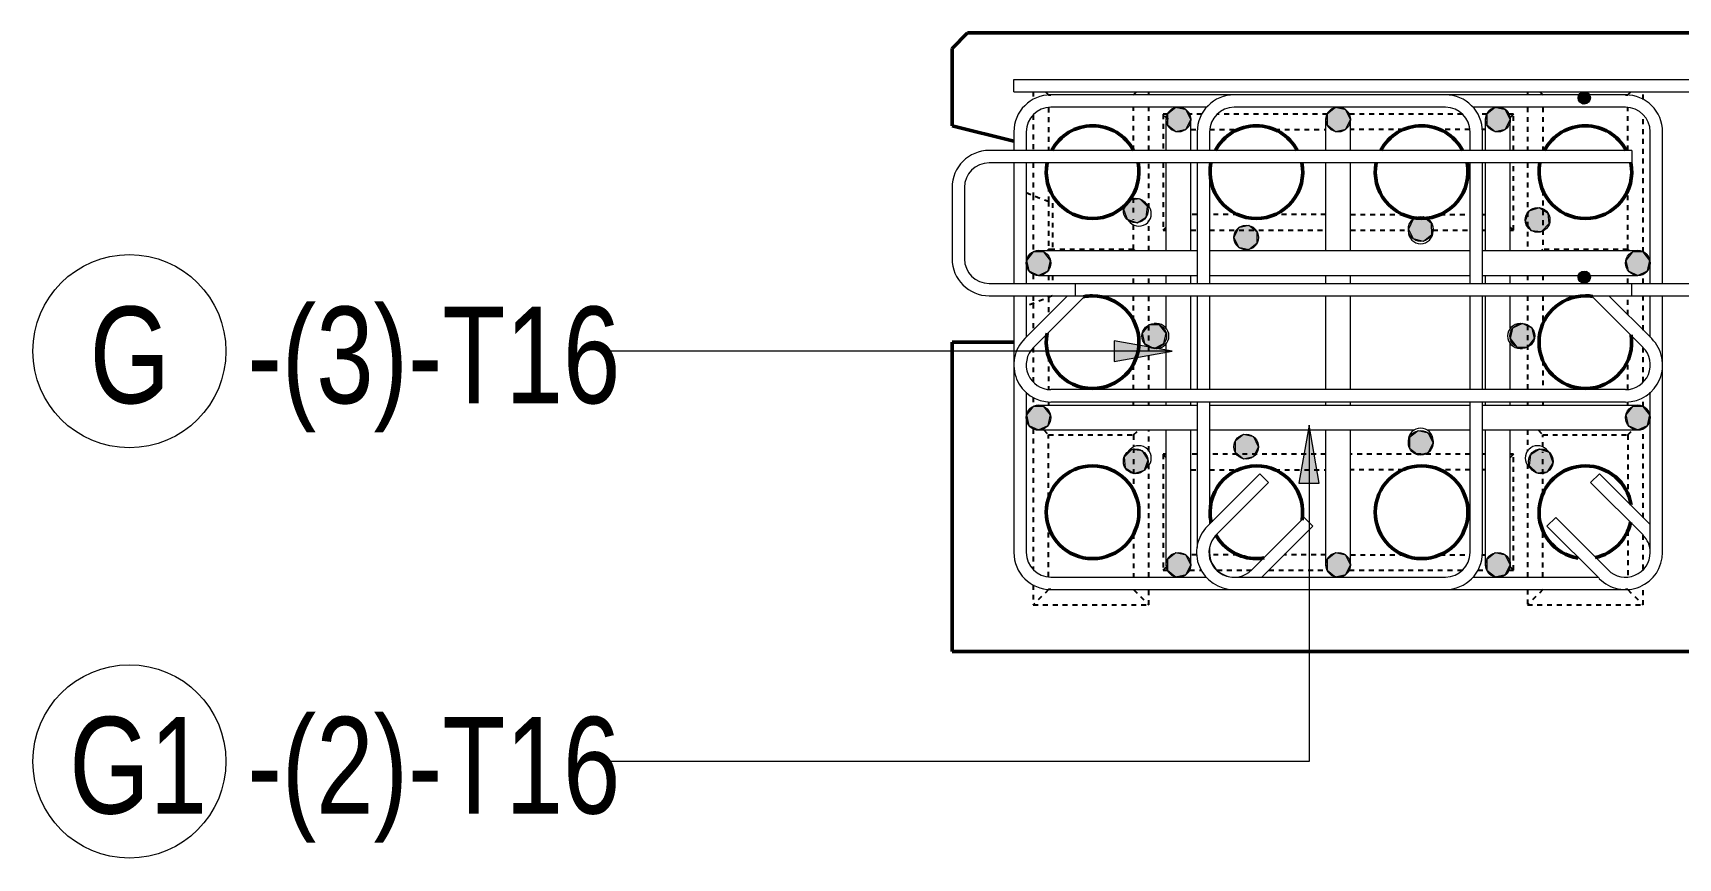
# Model space of a CAD drawing. Header units: millimetres. Extents: x -1228 to 17985, y -2296 to 18684.
# Drawn here: x 10879 to 11944, y 17602 to 18135 of the extents above; entities that cross this region are included whole.
import ezdxf

# ---------------------------------------------------------------- set-up
doc = ezdxf.new("R2010")
doc.units = ezdxf.units.MM
doc.linetypes.add('Dash', pattern=[6.36, 3.18, -3.18])
for name, color, linetype, lineweight in [('A-WALL', 113, 'Continuous', 25), ('A-WALL-HDLN', 110, 'Dash', 25), ('S-RBAR', 171, 'Continuous', 18), ('S-RBAR-IDEN', 171, 'Continuous', 9)]:
    doc.layers.add(name, color=color, linetype=linetype, lineweight=lineweight)
doc.styles.add('Nirmala UI Semilight_2', font='NirmalaS.ttf', dxfattribs={"width": 0.8, "height": 62.5})

# ---------------------------------------------------------------- blocks, each defined once
blk = doc.blocks.new('M_Rebar Tag_rfa Dimension - ARROW-793927-Elevation Top Copy 2')
at = {"layer": 'S-RBAR-IDEN'}
blk.add_circle((556.2, 17929.6), 62.5, dxfattribs=at)

msp = doc.modelspace()

# ---------------------------------------------------------------- hatches: boundary and pattern name
at = {"layer": 'S-RBAR'}
h = msp.add_hatch(color=256, dxfattribs=at)
edge = h.paths.add_edge_path()
edge.add_arc((11883, 18093.4), 4, 0, 360)
for points in [[(11881.8, 18089.6), (11886.3, 18091.1), (11886.3, 18095.8), (11881.8, 18097.2), (11879, 18093.4)], [(11618.6, 18071.6), (11625.3, 18073.2), (11628.3, 18079.4), (11625.3, 18085.7), (11618.6, 18087.2), (11613.1, 18082.9), (11613.1, 18076)], [(11722, 18071.6), (11728.7, 18073.2), (11731.7, 18079.4), (11728.7, 18085.7), (11722, 18087.2), (11716.5, 18082.9), (11716.5, 18076)], [(11825.4, 18071.6), (11832.1, 18073.2), (11835.1, 18079.4), (11832.1, 18085.7), (11825.4, 18087.2), (11819.9, 18082.9), (11819.9, 18076)], [(11593.5, 18012.6), (11599.4, 18016.3), (11600.2, 18023.2), (11595.3, 18028.1), (11588.4, 18027.3), (11584.7, 18021.5), (11587, 18014.9)], [(11855.4, 18006.9), (11860.3, 18012.2), (11859.6, 18018.7), (11853.7, 18022.4), (11847.1, 18020.1), (11844.8, 18013.6), (11848.5, 18007.7)], [(11778.9, 18000.8), (11784.3, 18005.1), (11784.2, 18012.2), (11778.9, 18016.4), (11772.2, 18014.9), (11769.1, 18008.6), (11772.2, 18002.4)], [(11665.9, 17995.3), (11671.3, 17999.6), (11671.3, 18006.5), (11665.9, 18010.9), (11659.1, 18009.3), (11656.1, 18003.1), (11659.1, 17996.8)], [(11529.7, 17978.6), (11536, 17981.6), (11537.5, 17988.3), (11533.2, 17993.8), (11526.3, 17993.8), (11521.9, 17988.3), (11523.5, 17981.6)], [(11917.7, 17978.6), (11924, 17981.6), (11925.5, 17988.3), (11921.2, 17993.8), (11914.3, 17993.8), (11909.9, 17988.3), (11911.5, 17981.6)], [(11884.3, 17973.6), (11887, 17977.4), (11884.3, 17981.2), (11879.8, 17979.8), (11879.8, 17975.1)], [(11846.4, 17932.2), (11850.7, 17937.7), (11849.2, 17944.4), (11842.9, 17947.4), (11836.6, 17944.4), (11835.1, 17937.7), (11839.4, 17932.2)], [(11604.6, 17931.4), (11610.8, 17934.5), (11612.4, 17941.2), (11608.1, 17946.7), (11601.1, 17946.7), (11596.8, 17941.2), (11598.3, 17934.5)], [(11529.7, 17878.6), (11536, 17881.6), (11537.5, 17888.3), (11533.2, 17893.8), (11526.3, 17893.8), (11521.9, 17888.3), (11523.5, 17881.6)], [(11917.7, 17878.6), (11924, 17881.6), (11925.5, 17888.3), (11921.2, 17893.8), (11914.3, 17893.8), (11909.9, 17888.3), (11911.5, 17881.6)], [(11662.3, 17860), (11669.1, 17861.5), (11672.1, 17867.8), (11669.1, 17874.1), (11662.3, 17875.6), (11656.9, 17871.3), (11656.9, 17864.3)], [(11775.4, 17862.5), (11782.1, 17864), (11785.1, 17870.3), (11782.1, 17876.5), (11775.4, 17878.1), (11769.9, 17873.8), (11769.9, 17866.8)], [(11591.7, 17850.4), (11598.3, 17852.7), (11600.6, 17859.2), (11596.9, 17865.1), (11590, 17865.9), (11585.1, 17861), (11585.8, 17854.1)], [(11852.2, 17850.8), (11859.1, 17851.5), (11862.8, 17857.4), (11860.5, 17864), (11854, 17866.3), (11848.1, 17862.6), (11847.3, 17855.7)], [(11618.6, 17783.6), (11625.3, 17785.2), (11628.3, 17791.4), (11625.3, 17797.7), (11618.6, 17799.2), (11613.1, 17794.9), (11613.1, 17788), (11618, 17784.1)], [(11722, 17783.6), (11728.7, 17785.2), (11731.7, 17791.4), (11728.7, 17797.7), (11722, 17799.2), (11716.5, 17794.9), (11716.5, 17788), (11721.4, 17784.1)], [(11825.4, 17783.6), (11832.1, 17785.2), (11835.1, 17791.4), (11832.1, 17797.7), (11825.4, 17799.2), (11819.9, 17794.9), (11819.9, 17788), (11824.8, 17784.1)]]:
    msp.add_hatch(color=256, dxfattribs=at).paths.add_polyline_path(points)
h = msp.add_hatch(color=256, dxfattribs=at)
edge = h.paths.add_edge_path()
edge.add_arc((11620.3, 18079.4), 8, 0, 360)
h = msp.add_hatch(color=256, dxfattribs=at)
edge = h.paths.add_edge_path()
edge.add_arc((11723.7, 18079.4), 8, 0, 360)
h = msp.add_hatch(color=256, dxfattribs=at)
edge = h.paths.add_edge_path()
edge.add_arc((11827.1, 18079.4), 8, 0, 360)
h = msp.add_hatch(color=256, dxfattribs=at)
edge = h.paths.add_edge_path()
edge.add_arc((11592.6, 18020.6), 8, 0, 360)
h = msp.add_hatch(color=256, dxfattribs=at)
edge = h.paths.add_edge_path()
edge.add_arc((11852.8, 18014.5), 8, 0, 360)
h = msp.add_hatch(color=256, dxfattribs=at)
edge = h.paths.add_edge_path()
edge.add_arc((11664.1, 18003.1), 8, 0, 360)
h = msp.add_hatch(color=256, dxfattribs=at)
edge = h.paths.add_edge_path()
edge.add_arc((11777.1, 18008.6), 8, 0, 360)
h = msp.add_hatch(color=256, dxfattribs=at)
edge = h.paths.add_edge_path()
edge.add_arc((11529.7, 17986.6), 8, 0, 360)
h = msp.add_hatch(color=256, dxfattribs=at)
edge = h.paths.add_edge_path()
edge.add_arc((11917.7, 17986.6), 8, 0, 360)
h = msp.add_hatch(color=256, dxfattribs=at)
edge = h.paths.add_edge_path()
edge.add_arc((11883, 17977.4), 4, 0, 360)
h = msp.add_hatch(color=256, dxfattribs=at)
edge = h.paths.add_edge_path()
edge.add_arc((11604.6, 17939.4), 8, 0, 360)
h = msp.add_hatch(color=256, dxfattribs=at)
edge = h.paths.add_edge_path()
edge.add_arc((11842.9, 17939.4), 8, 0, 360)
h = msp.add_hatch(color=256, dxfattribs=at)
edge = h.paths.add_edge_path()
edge.add_arc((11529.7, 17886.6), 8, 0, 360)
h = msp.add_hatch(color=256, dxfattribs=at)
edge = h.paths.add_edge_path()
edge.add_arc((11917.7, 17886.6), 8, 0, 360)
h = msp.add_hatch(color=256, dxfattribs=at)
edge = h.paths.add_edge_path()
edge.add_arc((11664.1, 17867.8), 8, 0, 360)
h = msp.add_hatch(color=256, dxfattribs=at)
edge = h.paths.add_edge_path()
edge.add_arc((11777.1, 17870.3), 8, 0, 360)
h = msp.add_hatch(color=256, dxfattribs=at)
edge = h.paths.add_edge_path()
edge.add_arc((11592.6, 17858.3), 8, 0, 360)
h = msp.add_hatch(color=256, dxfattribs=at)
edge = h.paths.add_edge_path()
edge.add_arc((11854.9, 17858.3), 8, 0, 360)
h = msp.add_hatch(color=256, dxfattribs=at)
edge = h.paths.add_edge_path()
edge.add_arc((11620.3, 17791.4), 8, 0, 360)
h = msp.add_hatch(color=256, dxfattribs=at)
edge = h.paths.add_edge_path()
edge.add_arc((11723.7, 17791.4), 8, 0, 360)
h = msp.add_hatch(color=256, dxfattribs=at)
edge = h.paths.add_edge_path()
edge.add_arc((11827.1, 17791.4), 8, 0, 360)
at = {"layer": 'S-RBAR-IDEN'}
for points in [[(11616.1, 17929.6), (11578.6, 17936.2), (11578.6, 17923)], [(11704.8, 17881.7), (11698.2, 17844.2), (11711.4, 17844.2)]]:
    msp.add_hatch(color=256, dxfattribs=at).paths.add_polyline_path(points)

# ---------------------------------------------------------------- linework, layer by layer
at = {"layer": 'A-WALL', "lineweight": 50}
for p, q in [((11483.7, 18135.4), (11473.7, 18125.4)), ((12963.7, 18135.4), (11483.7, 18135.4)), ((11473.7, 18125.4), (11473.7, 18075.4)), ((11473.7, 18075.4), (11513.7, 18065.4)), ((11513.7, 17935.4), (11473.7, 17935.4)), ((11473.7, 17935.4), (11473.7, 17735.4)), ((11473.7, 17735.4), (11973.7, 17735.4))]:
    msp.add_line(p, q, dxfattribs=at)
for centre, start, end in [((11564.7, 18045.4), 90, 151.8206), ((11564.7, 18045.4), 28.1794, 90), ((11670.7, 18045.4), 90, 151.8206), ((11670.7, 18045.4), 28.1794, 90), ((11777.7, 18045.4), 90, 151.8206), ((11777.7, 18045.4), 28.1794, 90), ((11883.7, 18045.4), 90, 151.8206), ((11883.7, 18045.4), 28.1794, 90), ((11564.7, 18045.4), 168.3502, 270), ((11564.7, 18045.4), 270, 11.6498), ((11670.7, 18045.4), 168.3502, 270), ((11670.7, 18045.4), 270, 11.6498), ((11777.7, 18045.4), 168.3502, 270), ((11777.7, 18045.4), 270, 11.6498), ((11883.7, 18045.4), 168.3502, 270), ((11883.7, 18045.4), 270, 11.6498), ((11564.7, 17935.4), 90, 101.3543), ((11564.7, 17935.4), 270, 90), ((11883.7, 17935.4), 90, 270), ((11883.7, 17935.4), 80.9528, 90), ((11564.7, 17935.4), 168.6457, 270), ((11883.7, 17935.4), 270, 9.0472), ((11564.7, 17825.4), 90, 270), ((11564.7, 17825.4), 270, 90), ((11670.7, 17825.4), 90, 192.1861), ((11670.7, 17825.4), 350.2209, 90), ((11777.7, 17825.4), 90, 270), ((11777.7, 17825.4), 270, 90), ((11883.7, 17825.4), 90, 260.9077), ((11883.7, 17825.4), 9.0923, 90), ((11670.7, 17825.4), 209.1858, 270), ((11883.7, 17825.4), 282.3576, 347.6424), ((11670.7, 17825.4), 270, 279.7791)]:
    msp.add_arc(centre, 30, start, end, dxfattribs=at)
at = {"layer": 'A-WALL-HDLN'}
for p, q in [((11526.2, 18097.4), (11526.2, 18092.4)), ((11534.2, 18097.4), (11536.2, 18095.4)), ((11591.2, 18095.4), (11593.2, 18097.4)), ((11601.2, 18095.4), (11601.2, 18097.4)), ((11846.2, 18097.4), (11846.2, 18095.4)), ((11854.2, 18097.4), (11856.2, 18095.4)), ((11911.2, 18095.4), (11913.2, 18097.4)), ((11921.2, 18092.4), (11921.2, 18097.4)), ((11536.2, 18095.4), (11537.7, 18095.4)), ((11536.2, 18087.2), (11536.2, 18059.4)), ((11591.2, 18059.5), (11591.2, 18087.4)), ((11601.2, 18059.4), (11601.2, 18087.4)), ((11846.2, 18087.4), (11846.2, 18059.4)), ((11856.2, 18087.4), (11856.2, 18059.4)), ((11909.7, 18095.4), (11911.2, 18095.4)), ((11911.2, 18059.4), (11911.2, 18087.2)), ((11526.2, 18082.5), (11526.2, 18059.4)), ((11610.3, 18082.9), (11610.3, 18059.4)), ((11613.2, 18082.9), (11610.3, 18082.9)), ((11613.8, 18079.4), (11610.3, 18082.9)), ((11635.4, 18082.9), (11627.5, 18082.9)), ((11716.6, 18082.9), (11645.3, 18082.9)), ((11804.2, 18082.9), (11730.9, 18082.9)), ((11820, 18082.9), (11814.1, 18082.9)), ((11837.1, 18082.9), (11834.3, 18082.9)), ((11837.1, 18082.9), (11835, 18080.8)), ((11837.1, 18059.4), (11837.1, 18082.9)), ((11921.2, 17993.7), (11921.2, 18082.5)), ((11628.3, 18072.9), (11632.5, 18072.9)), ((11640.5, 18072.9), (11658.8, 18072.9)), ((11682.7, 18072.9), (11715.7, 18072.9)), ((11765.8, 18072.9), (11731.7, 18072.9)), ((11808.9, 18072.9), (11789.7, 18072.9)), ((11819.1, 18072.9), (11816.9, 18072.9)), ((11526.2, 18051.4), (11526.2, 18030.5)), ((11601.2, 18022.2), (11601.2, 18051.4)), ((11610.3, 18051.4), (11610.3, 18007.9)), ((11837.1, 18007.9), (11837.1, 18051.4)), ((11846.2, 18051.4), (11846.2, 17994.6)), ((11521.7, 18032.2), (11538.7, 18025.4)), ((11536.2, 18036), (11536.2, 18026.5)), ((11856.2, 18033.4), (11856.2, 17995.4)), ((11911.2, 17995.4), (11911.2, 18033.4)), ((11526.2, 18030.4), (11526.2, 17993.7)), ((11536.2, 18026.4), (11536.2, 17995.4)), ((11538.7, 18025.4), (11538.7, 17994.6)), ((11591.2, 18019.2), (11591.2, 18031.4)), ((11591.2, 18014.5), (11591.2, 18015)), ((11591.2, 17995.4), (11591.2, 18011.3)), ((11601.2, 17994.6), (11601.2, 18014)), ((11632.4, 18017.9), (11628.3, 18017.9)), ((11658.8, 18017.9), (11640.4, 18017.9)), ((11715.7, 18017.9), (11682.7, 18017.9)), ((11731.7, 18017.9), (11765.8, 18017.9)), ((11789.7, 18017.9), (11809.1, 18017.9)), ((11817.1, 18017.9), (11819.1, 18017.9)), ((11610.3, 18007.9), (11612.3, 18009.9)), ((11610.3, 18007.9), (11612.3, 18007.9)), ((11628.3, 18007.9), (11632.4, 18007.9)), ((11640.4, 18007.9), (11715.7, 18007.9)), ((11731.7, 18007.9), (11769.1, 18007.9)), ((11785.1, 18007.9), (11809.1, 18007.9)), ((11817.1, 18007.9), (11819.1, 18007.9)), ((11835.1, 18009.9), (11837.1, 18007.9)), ((11835.1, 18007.9), (11837.1, 18007.9)), ((11536.2, 17995.4), (11535.4, 17994.6)), ((11538.7, 17995.4), (11536.2, 17995.4)), ((11591.2, 17995.4), (11538.8, 17995.4)), ((11592.1, 17994.6), (11591.2, 17995.4)), ((11856.2, 17995.4), (11855.4, 17994.6)), ((11911.2, 17995.4), (11856.2, 17995.4)), ((11912.1, 17994.6), (11911.2, 17995.4)), ((11526.2, 17979.4), (11526.2, 17973.4)), ((11921.2, 17973.4), (11921.2, 17979.4)), ((11536.2, 17978.6), (11536.2, 17973.4)), ((11538.7, 17978.6), (11538.7, 17973.4)), ((11591.2, 17973.4), (11591.2, 17978.6)), ((11601.2, 17973.4), (11601.2, 17978.6)), ((11846.2, 17978.6), (11846.2, 17973.4)), ((11856.2, 17978.6), (11856.2, 17973.4)), ((11911.2, 17973.4), (11911.2, 17978.6)), ((11538.7, 17965.4), (11521.7, 17958.6)), ((11526.2, 17965.4), (11526.2, 17960.5)), ((11526.2, 17960.4), (11526.2, 17943.2)), ((11536.2, 17965.4), (11536.2, 17964.5)), ((11536.2, 17964.4), (11536.2, 17953.2)), ((11591.2, 17949.5), (11591.2, 17965.4)), ((11601.2, 17904.7), (11601.2, 17965.4)), ((11846.2, 17965.4), (11846.2, 17904.7)), ((11856.2, 17965.4), (11856.2, 17947.4)), ((11911.2, 17953.2), (11911.2, 17965.4)), ((11921.2, 17943.2), (11921.2, 17965.4)), ((11526.2, 17931.8), (11526.2, 17909.7)), ((11536.2, 17926), (11536.2, 17904.9)), ((11921.2, 17909.7), (11921.2, 17931.8)), ((11591.2, 17904.7), (11591.2, 17921.4)), ((11856.2, 17923.4), (11856.2, 17904.7)), ((11911.2, 17904.9), (11911.2, 17923.4)), ((11526.2, 17899.7), (11526.2, 17893.7)), ((11536.2, 17896.9), (11536.2, 17894.6)), ((11591.2, 17894.6), (11591.2, 17896.7)), ((11601.2, 17894.6), (11601.2, 17896.7)), ((11846.2, 17896.7), (11846.2, 17894.6)), ((11856.2, 17896.7), (11856.2, 17894.6)), ((11911.2, 17894.6), (11911.2, 17896.9)), ((11921.2, 17893.7), (11921.2, 17899.7)), ((11526.2, 17879.4), (11526.2, 17788.4)), ((11533.1, 17878.6), (11536.2, 17875.4)), ((11536.2, 17834.9), (11536.2, 17875.4)), ((11536.2, 17875.4), (11591.2, 17875.4)), ((11591.2, 17875.4), (11594.4, 17878.6)), ((11591.2, 17875.4), (11591.2, 17867.6)), ((11601.2, 17864.9), (11601.2, 17878.6)), ((11846.2, 17878.6), (11846.2, 17864.9)), ((11853.1, 17878.6), (11856.2, 17875.4)), ((11856.2, 17867.6), (11856.2, 17875.4)), ((11856.2, 17875.4), (11911.2, 17875.4)), ((11911.2, 17875.4), (11914.4, 17878.6)), ((11911.2, 17875.4), (11911.2, 17837.4)), ((11921.2, 17821.9), (11921.2, 17879.4)), ((11591.2, 17866.6), (11591.2, 17863.9)), ((11610.3, 17862.9), (11610.3, 17787.9)), ((11612.3, 17862.9), (11610.3, 17862.9)), ((11612.3, 17860.9), (11610.3, 17862.9)), ((11632.4, 17862.9), (11628.3, 17862.9)), ((11715.7, 17862.9), (11640.4, 17862.9)), ((11809.1, 17862.9), (11731.7, 17862.9)), ((11819.1, 17862.9), (11817.1, 17862.9)), ((11837.1, 17862.9), (11835.1, 17862.9)), ((11837.1, 17862.9), (11835.1, 17860.9)), ((11837.1, 17787.9), (11837.1, 17862.9)), ((11856.2, 17863.8), (11856.2, 17864.4)), ((11591.2, 17859.7), (11591.2, 17839.5)), ((11601.2, 17783.4), (11601.2, 17855.9)), ((11628.3, 17852.9), (11632.4, 17852.9)), ((11640.4, 17852.9), (11658.8, 17852.9)), ((11682.7, 17852.9), (11715.7, 17852.9)), ((11765.8, 17852.9), (11731.7, 17852.9)), ((11809.1, 17852.9), (11789.7, 17852.9)), ((11819.1, 17852.9), (11817.1, 17852.9)), ((11846.2, 17856.7), (11846.2, 17783.4)), ((11856.2, 17837.4), (11856.2, 17859.7)), ((11536.2, 17783.6), (11536.2, 17816)), ((11591.2, 17811.4), (11591.2, 17783.4)), ((11856.2, 17783.4), (11856.2, 17813.4)), ((11911.2, 17813.4), (11911.2, 17783.6)), ((11921.2, 17788.4), (11921.2, 17810.5)), ((11632.1, 17797.9), (11628.3, 17797.9)), ((11658.8, 17797.9), (11640.5, 17797.9)), ((11715.7, 17797.9), (11688.8, 17797.9)), ((11731.7, 17797.9), (11765.8, 17797.9)), ((11789.7, 17797.9), (11808.9, 17797.9)), ((11816.9, 17797.9), (11819.1, 17797.9)), ((11610.3, 17787.9), (11613.8, 17791.4)), ((11610.3, 17787.9), (11613.2, 17787.9)), ((11627.5, 17787.9), (11635, 17787.9)), ((11645.3, 17787.9), (11667.4, 17787.9)), ((11678.8, 17787.9), (11716.6, 17787.9)), ((11730.9, 17787.9), (11804.2, 17787.9)), ((11814.1, 17787.9), (11820, 17787.9)), ((11834.3, 17787.9), (11837.1, 17787.9)), ((11835, 17790.1), (11837.1, 17787.9)), ((11526.2, 17778.4), (11526.2, 17765.4)), ((11921.2, 17765.4), (11921.2, 17778.4)), ((11536.2, 17775.4), (11526.2, 17765.4)), ((11537.7, 17775.4), (11536.2, 17775.4)), ((11591.2, 17775.4), (11601.2, 17765.4)), ((11601.2, 17765.4), (11601.2, 17775.4)), ((11846.2, 17775.4), (11846.2, 17765.4)), ((11856.2, 17775.4), (11846.2, 17765.4)), ((11911.2, 17775.4), (11909.7, 17775.4)), ((11911.2, 17775.4), (11921.2, 17765.4)), ((11526.2, 17765.4), (11601.2, 17765.4)), ((11846.2, 17765.4), (11921.2, 17765.4))]:
    msp.add_line(p, q, dxfattribs=at)
at = {"layer": 'S-RBAR'}
for p, q in [((11513.7, 18105.4), (12943.7, 18105.4)), ((11513.7, 18097.4), (11513.7, 18105.4)), ((11513.7, 18097.4), (12943.7, 18097.4)), ((11881.8, 18097.2), (11879, 18093.4)), ((11886.3, 18095.8), (11881.8, 18097.2)), ((11656.4, 18095.4), (11537.7, 18095.4)), ((11638.6, 18087.4), (11537.7, 18087.4)), ((11618.6, 18087.2), (11613.1, 18082.9)), ((11625.3, 18085.7), (11618.6, 18087.2)), ((11628.3, 18079.4), (11625.3, 18085.7)), ((11793.1, 18095.4), (11656.4, 18095.4)), ((11793.1, 18087.4), (11656.4, 18087.4)), ((11722, 18087.2), (11716.5, 18082.9)), ((11728.7, 18085.7), (11722, 18087.2)), ((11731.7, 18079.4), (11728.7, 18085.7)), ((11909.7, 18095.4), (11793.1, 18095.4)), ((11909.7, 18087.4), (11810.8, 18087.4)), ((11825.4, 18087.2), (11819.9, 18082.9)), ((11832.1, 18085.7), (11825.4, 18087.2)), ((11835.1, 18079.4), (11832.1, 18085.7)), ((11879, 18093.4), (11881.8, 18089.6)), ((11881.8, 18089.6), (11886.3, 18091.1)), ((11886.3, 18091.1), (11886.3, 18095.8)), ((11612.3, 18059.4), (11612.3, 18079.4)), ((11613.1, 18082.9), (11613.1, 18076)), ((11613.1, 18076), (11618.6, 18071.6)), ((11625.3, 18073.2), (11628.3, 18079.4)), ((11628.3, 18059.4), (11628.3, 18079.4)), ((11715.7, 18059.4), (11715.7, 18079.4)), ((11716.5, 18082.9), (11716.5, 18076)), ((11716.5, 18076), (11722, 18071.6)), ((11728.7, 18073.2), (11731.7, 18079.4)), ((11731.7, 18059.4), (11731.7, 18079.4)), ((11819.1, 18059.4), (11819.1, 18079.4)), ((11819.9, 18082.9), (11819.9, 18076)), ((11819.9, 18076), (11825.4, 18071.6)), ((11832.1, 18073.2), (11835.1, 18079.4)), ((11835.1, 18059.4), (11835.1, 18079.4)), ((11513.7, 18071.4), (11513.7, 18059.4)), ((11521.7, 18071.4), (11521.7, 18059.4)), ((11618.6, 18071.6), (11625.3, 18073.2)), ((11632.4, 18071.4), (11632.4, 18059.4)), ((11640.4, 18071.4), (11640.4, 18059.4)), ((11722, 18071.6), (11728.7, 18073.2)), ((11809.1, 18059.4), (11809.1, 18071.4)), ((11817.1, 18059.4), (11817.1, 18071.4)), ((11825.4, 18071.6), (11832.1, 18073.2)), ((11925.7, 17973.4), (11925.7, 18071.4)), ((11933.7, 17973.4), (11933.7, 18071.4)), ((11913.7, 18059.4), (11497.7, 18059.4)), ((11913.7, 18059.4), (11913.7, 18051.4)), ((11913.7, 18051.4), (11497.7, 18051.4)), ((11513.7, 18051.4), (11513.7, 17973.4)), ((11521.7, 18051.4), (11521.7, 17973.4)), ((11612.3, 18039.4), (11612.3, 18051.5)), ((11628.3, 18039.4), (11628.3, 18051.5)), ((11632.4, 18051.4), (11632.4, 17973.4)), ((11640.4, 18051.4), (11640.4, 17973.4)), ((11715.7, 18039.4), (11715.7, 18051.5)), ((11731.7, 18039.4), (11731.7, 18051.5)), ((11809.1, 17973.4), (11809.1, 18051.4)), ((11817.1, 17973.4), (11817.1, 18051.4)), ((11819.1, 18039.4), (11819.1, 18051.5)), ((11835.1, 18039.4), (11835.1, 18051.5)), ((11473.7, 18035.4), (11473.7, 17989.4)), ((11481.7, 18035.4), (11481.7, 17989.4)), ((11612.3, 17994.6), (11612.3, 18039.4)), ((11628.3, 17994.6), (11628.3, 18039.4)), ((11715.7, 17994.6), (11715.7, 18039.4)), ((11731.7, 17994.6), (11731.7, 18039.4)), ((11819.1, 17994.6), (11819.1, 18039.4)), ((11835.1, 17994.6), (11835.1, 18039.4)), ((11588.4, 18027.3), (11584.7, 18021.5)), ((11595.3, 18028.1), (11588.4, 18027.3)), ((11600.2, 18023.2), (11595.3, 18028.1)), ((11600.1, 18024.4), (11598.3, 18026.2)), ((11599.4, 18016.3), (11600.2, 18023.2)), ((11600.1, 18024.4), (11600.4, 18024.1)), ((11853.7, 18022.4), (11847.1, 18020.1)), ((11859.6, 18018.7), (11853.7, 18022.4)), ((11584.7, 18021.5), (11587, 18014.9)), ((11588.8, 18013), (11587, 18014.9)), ((11587, 18014.9), (11593.5, 18012.6)), ((11588.8, 18013), (11589, 18012.8)), ((11593.5, 18012.6), (11599.4, 18016.3)), ((11772.2, 18014.9), (11769.1, 18008.6)), ((11778.9, 18016.4), (11772.2, 18014.9)), ((11784.2, 18012.2), (11778.9, 18016.4)), ((11784.3, 18005.1), (11784.2, 18012.2)), ((11847.1, 18020.1), (11844.8, 18013.6)), ((11844.8, 18013.6), (11848.5, 18007.7)), ((11855.4, 18006.9), (11860.3, 18012.2)), ((11860.3, 18012.2), (11859.6, 18018.7)), ((11659.1, 18009.3), (11656.1, 18003.1)), ((11656.1, 18003.1), (11659.1, 17996.8)), ((11665.9, 18010.9), (11659.1, 18009.3)), ((11671.3, 18006.5), (11665.9, 18010.9)), ((11671.3, 17999.6), (11671.3, 18006.5)), ((11769.1, 18007.4), (11769.1, 18008.6)), ((11769.1, 18008.6), (11772.2, 18002.4)), ((11769.1, 18007.4), (11769.1, 18007.1)), ((11772.2, 18002.4), (11778.9, 18000.8)), ((11778.9, 18000.8), (11784.3, 18005.1)), ((11785.1, 18007.4), (11785.1, 18008.6)), ((11785.1, 18007.4), (11785.1, 18007.1)), ((11848.5, 18007.7), (11855.4, 18006.9)), ((11526.3, 17993.8), (11521.9, 17988.3)), ((11533.2, 17993.8), (11526.3, 17993.8)), ((11529.7, 17994.6), (11569.7, 17994.6)), ((11537.5, 17988.3), (11533.2, 17993.8)), ((11569.7, 17994.6), (11632.4, 17994.6)), ((11640.4, 17994.6), (11809.1, 17994.6)), ((11659.1, 17996.8), (11665.9, 17995.3)), ((11665.9, 17995.3), (11671.3, 17999.6)), ((11817.1, 17994.6), (11877.7, 17994.6)), ((11877.7, 17994.6), (11917.7, 17994.6)), ((11914.3, 17993.8), (11909.9, 17988.3)), ((11921.2, 17993.8), (11914.3, 17993.8)), ((11925.5, 17988.3), (11921.2, 17993.8)), ((11521.9, 17988.3), (11523.5, 17981.6)), ((11523.5, 17981.6), (11529.7, 17978.6)), ((11529.7, 17978.6), (11536, 17981.6)), ((11536, 17981.6), (11537.5, 17988.3)), ((11884.3, 17981.2), (11879.8, 17979.8)), ((11879.8, 17979.8), (11879.8, 17975.1)), ((11887, 17977.4), (11884.3, 17981.2)), ((11909.9, 17988.3), (11911.5, 17981.6)), ((11911.5, 17981.6), (11917.7, 17978.6)), ((11917.7, 17978.6), (11924, 17981.6)), ((11924, 17981.6), (11925.5, 17988.3)), ((11497.7, 17973.4), (11913.7, 17973.4)), ((11529.7, 17978.6), (11569.7, 17978.6)), ((11553.7, 17973.4), (12903.7, 17973.4)), ((11553.7, 17965.4), (11553.7, 17973.4)), ((11569.7, 17978.6), (11632.4, 17978.6)), ((11612.3, 17973.4), (11612.3, 17978.6)), ((11628.3, 17973.4), (11628.3, 17978.6)), ((11640.4, 17978.6), (11809.1, 17978.6)), ((11715.7, 17973.4), (11715.7, 17978.6)), ((11731.7, 17973.4), (11731.7, 17978.6)), ((11817.1, 17978.6), (11877.7, 17978.6)), ((11819.1, 17973.4), (11819.1, 17978.6)), ((11835.1, 17973.4), (11835.1, 17978.6)), ((11877.7, 17978.6), (11917.7, 17978.6)), ((11879.8, 17975.1), (11884.3, 17973.6)), ((11884.3, 17973.6), (11887, 17977.4)), ((11913.7, 17965.4), (11913.7, 17973.4)), ((11497.7, 17965.4), (11913.7, 17965.4)), ((11513.7, 17965.4), (11513.7, 17799.4)), ((11520.8, 17937.7), (11548.5, 17965.4)), ((11521.7, 17965.4), (11521.7, 17938.7)), ((11526.4, 17932), (11559.8, 17965.4)), ((11553.7, 17965.4), (12903.7, 17965.4)), ((11612.3, 17944.4), (11612.3, 17965.4)), ((11628.3, 17904.7), (11628.3, 17965.4)), ((11632.4, 17965.4), (11632.4, 17904.7)), ((11640.4, 17965.4), (11640.4, 17904.7)), ((11715.7, 17904.7), (11715.7, 17965.4)), ((11731.7, 17904.7), (11731.7, 17965.4)), ((11809.1, 17904.7), (11809.1, 17965.4)), ((11817.1, 17904.7), (11817.1, 17965.4)), ((11819.1, 17904.7), (11819.1, 17965.4)), ((11835.1, 17944.4), (11835.1, 17965.4)), ((11887.7, 17965.4), (11921.1, 17932)), ((11899, 17965.4), (11926.7, 17937.7)), ((11925.7, 17938.7), (11925.7, 17965.4)), ((11933.7, 17799.4), (11933.7, 17965.4)), ((11605.8, 17947.4), (11604.6, 17947.4)), ((11605.8, 17947.4), (11606.1, 17947.4)), ((11842.9, 17947.4), (11836.6, 17944.4)), ((11841.7, 17947.4), (11841.4, 17947.4)), ((11841.7, 17947.4), (11842.9, 17947.4)), ((11849.2, 17944.4), (11842.9, 17947.4)), ((11601.1, 17946.7), (11596.8, 17941.2)), ((11596.8, 17941.2), (11598.3, 17934.5)), ((11608.1, 17946.7), (11601.1, 17946.7)), ((11612.4, 17941.2), (11608.1, 17946.7)), ((11610.8, 17934.5), (11612.4, 17941.2)), ((11836.6, 17944.4), (11835.1, 17937.7)), ((11835.1, 17937.7), (11839.4, 17932.2)), ((11846.4, 17932.2), (11850.7, 17937.7)), ((11850.7, 17937.7), (11849.2, 17944.4)), ((11598.3, 17934.5), (11604.6, 17931.4)), ((11604.6, 17931.4), (11610.8, 17934.5)), ((11605.8, 17931.4), (11604.6, 17931.4)), ((11605.8, 17931.4), (11606.1, 17931.4)), ((11612.3, 17904.7), (11612.3, 17934.5)), ((11835.1, 17904.7), (11835.1, 17934.5)), ((11839.4, 17932.2), (11846.4, 17932.2)), ((11841.7, 17931.4), (11841.4, 17931.4)), ((11841.7, 17931.4), (11842.9, 17931.4)), ((11909.7, 17904.7), (11537.7, 17904.7)), ((11521.7, 17903), (11521.7, 17799.4)), ((11526.3, 17893.8), (11521.9, 17888.3)), ((11533.2, 17893.8), (11526.3, 17893.8)), ((11529.7, 17894.6), (11569.7, 17894.6)), ((11537.5, 17888.3), (11533.2, 17893.8)), ((11909.7, 17896.7), (11537.7, 17896.7)), ((11569.7, 17894.6), (11632.4, 17894.6)), ((11612.3, 17894.6), (11612.3, 17896.7)), ((11628.3, 17894.6), (11628.3, 17896.7)), ((11632.4, 17896.7), (11632.4, 17802.5)), ((11640.4, 17896.7), (11640.4, 17817.8)), ((11640.4, 17894.6), (11809.1, 17894.6)), ((11715.7, 17894.6), (11715.7, 17896.7)), ((11731.7, 17894.6), (11731.7, 17896.7)), ((11809.1, 17799.4), (11809.1, 17896.7)), ((11817.1, 17799.4), (11817.1, 17896.7)), ((11817.1, 17894.6), (11877.7, 17894.6)), ((11819.1, 17894.6), (11819.1, 17896.7)), ((11835.1, 17894.6), (11835.1, 17896.7)), ((11877.7, 17894.6), (11917.7, 17894.6)), ((11914.3, 17893.8), (11909.9, 17888.3)), ((11921.2, 17893.8), (11914.3, 17893.8)), ((11925.5, 17888.3), (11921.2, 17893.8)), ((11925.7, 17799.4), (11925.7, 17903)), ((11521.9, 17888.3), (11523.5, 17881.6)), ((11536, 17881.6), (11537.5, 17888.3)), ((11909.9, 17888.3), (11911.5, 17881.6)), ((11924, 17881.6), (11925.5, 17888.3)), ((11523.5, 17881.6), (11529.7, 17878.6)), ((11529.7, 17878.6), (11536, 17881.6)), ((11529.7, 17878.6), (11569.7, 17878.6)), ((11569.7, 17878.6), (11632.4, 17878.6)), ((11612.3, 17831.4), (11612.3, 17878.6)), ((11628.3, 17831.4), (11628.3, 17878.6)), ((11640.4, 17878.6), (11773, 17878.6)), ((11662.3, 17875.6), (11656.9, 17871.3)), ((11669.1, 17874.1), (11662.3, 17875.6)), ((11672.1, 17867.8), (11669.1, 17874.1)), ((11715.7, 17831.4), (11715.7, 17878.6)), ((11731.7, 17831.4), (11731.7, 17878.6)), ((11775.4, 17878.1), (11769.9, 17873.8)), ((11769.9, 17873.8), (11769.9, 17866.8)), ((11782.1, 17876.5), (11775.4, 17878.1)), ((11781.3, 17878.6), (11809.1, 17878.6)), ((11785.1, 17870.3), (11782.1, 17876.5)), ((11817.1, 17878.6), (11877.7, 17878.6)), ((11819.1, 17831.4), (11819.1, 17878.6)), ((11835.1, 17831.4), (11835.1, 17878.6)), ((11877.7, 17878.6), (11917.7, 17878.6)), ((11911.5, 17881.6), (11917.7, 17878.6)), ((11917.7, 17878.6), (11924, 17881.6)), ((11590, 17865.9), (11585.1, 17861)), ((11588.8, 17865.9), (11587, 17864)), ((11588.8, 17865.9), (11589, 17866.1)), ((11596.9, 17865.1), (11590, 17865.9)), ((11600.6, 17859.2), (11596.9, 17865.1)), ((11656.9, 17871.3), (11656.9, 17864.3)), ((11656.9, 17864.3), (11662.3, 17860)), ((11669.1, 17861.5), (11672.1, 17867.8)), ((11769.1, 17871.5), (11769.1, 17871.8)), ((11769.1, 17871.5), (11769.1, 17870.3)), ((11769.9, 17866.8), (11775.4, 17862.5)), ((11775.4, 17862.5), (11782.1, 17864)), ((11782.1, 17864), (11785.1, 17870.3)), ((11785.1, 17871.5), (11785.1, 17871.8)), ((11785.1, 17871.5), (11785.1, 17870.3)), ((11848.1, 17862.6), (11847.3, 17855.7)), ((11854, 17866.3), (11848.1, 17862.6)), ((11860.5, 17864), (11854, 17866.3)), ((11858.6, 17865.9), (11858.4, 17866.1)), ((11858.6, 17865.9), (11860.5, 17864)), ((11862.8, 17857.4), (11860.5, 17864)), ((11585.1, 17861), (11585.8, 17854.1)), ((11585.8, 17854.1), (11591.7, 17850.4)), ((11591.7, 17850.4), (11598.3, 17852.7)), ((11598.3, 17852.7), (11600.6, 17859.2)), ((11600.1, 17854.5), (11598.3, 17852.7)), ((11600.1, 17854.5), (11600.4, 17854.7)), ((11662.3, 17860), (11669.1, 17861.5)), ((11847.3, 17854.5), (11847.1, 17854.7)), ((11847.3, 17855.7), (11852.2, 17850.8)), ((11847.3, 17854.5), (11849.2, 17852.7)), ((11852.2, 17850.8), (11859.1, 17851.5)), ((11859.1, 17851.5), (11862.8, 17857.4)), ((11672.9, 17850.3), (11639, 17816.4)), ((11678.6, 17844.7), (11644.6, 17810.7)), ((11672.9, 17850.3), (11678.6, 17844.7)), ((11892.8, 17850.3), (11887.1, 17844.7)), ((11921.1, 17810.7), (11887.1, 17844.7)), ((11925.7, 17817.4), (11892.8, 17850.3)), ((11612.3, 17791.4), (11612.3, 17831.4)), ((11628.3, 17791.4), (11628.3, 17831.4)), ((11715.7, 17791.4), (11715.7, 17831.4)), ((11731.7, 17791.4), (11731.7, 17831.4)), ((11819.1, 17791.4), (11819.1, 17831.4)), ((11835.1, 17791.4), (11835.1, 17831.4)), ((11667.7, 17788.1), (11701.6, 17822.1)), ((11707.3, 17816.4), (11701.6, 17822.1)), ((11858.8, 17816.4), (11864.5, 17822.1)), ((11864.5, 17822.1), (11898.4, 17788.1)), ((11674.3, 17783.4), (11707.3, 17816.4)), ((11858.8, 17816.4), (11892.8, 17782.5)), ((11618.6, 17799.2), (11613.1, 17794.9)), ((11625.3, 17797.7), (11618.6, 17799.2)), ((11640.4, 17802.5), (11640.4, 17799.4)), ((11722, 17799.2), (11716.5, 17794.9)), ((11728.7, 17797.7), (11722, 17799.2)), ((11825.4, 17799.2), (11819.9, 17794.9)), ((11832.1, 17797.7), (11825.4, 17799.2)), ((11613.1, 17794.9), (11613.1, 17788)), ((11613.1, 17788), (11618, 17784.1)), ((11628.3, 17791.4), (11625.3, 17797.7)), ((11625.3, 17785.2), (11628.3, 17791.4)), ((11716.5, 17794.9), (11716.5, 17788)), ((11716.5, 17788), (11721.4, 17784.1)), ((11731.7, 17791.4), (11728.7, 17797.7)), ((11728.7, 17785.2), (11731.7, 17791.4)), ((11819.9, 17794.9), (11819.9, 17788)), ((11819.9, 17788), (11824.8, 17784.1)), ((11835.1, 17791.4), (11832.1, 17797.7)), ((11832.1, 17785.2), (11835.1, 17791.4)), ((11537.7, 17783.4), (11638.2, 17783.4)), ((11618, 17784.1), (11618.6, 17783.6)), ((11618.6, 17783.6), (11625.3, 17785.2)), ((11656, 17783.4), (11793.1, 17783.4)), ((11721.4, 17784.1), (11722, 17783.6)), ((11722, 17783.6), (11728.7, 17785.2)), ((11810.8, 17783.4), (11891.8, 17783.4)), ((11824.8, 17784.1), (11825.4, 17783.6)), ((11825.4, 17783.6), (11832.1, 17785.2)), ((11537.7, 17775.4), (11656, 17775.4)), ((11656, 17775.4), (11793.1, 17775.4)), ((11793.1, 17775.4), (11909.7, 17775.4))]:
    msp.add_line(p, q, dxfattribs=at)
for centre, radius in [((11883, 18093.4), 4), ((11620.3, 18079.4), 8), ((11723.7, 18079.4), 8), ((11827.1, 18079.4), 8), ((11592.6, 18020.6), 8), ((11852.8, 18014.5), 8), ((11664.1, 18003.1), 8), ((11777.1, 18008.6), 8), ((11529.7, 17986.6), 8), ((11917.7, 17986.6), 8), ((11883, 17977.4), 4), ((11604.6, 17939.4), 8), ((11842.9, 17939.4), 8), ((11529.7, 17886.6), 8), ((11917.7, 17886.6), 8), ((11664.1, 17867.8), 8), ((11777.1, 17870.3), 8), ((11592.6, 17858.3), 8), ((11854.9, 17858.3), 8), ((11620.3, 17791.4), 8), ((11723.7, 17791.4), 8), ((11827.1, 17791.4), 8)]:
    msp.add_circle(centre, radius, dxfattribs=at)
for centre, radius, start, end in [((11537.7, 18071.4), 24, 90, 180), ((11537.7, 18071.4), 16, 90, 180), ((11620.3, 18079.4), 8, 0, 180), ((11656.4, 18071.4), 24, 90, 180), ((11656.4, 18071.4), 16, 90, 180), ((11723.7, 18079.4), 8, 0, 180), ((11793.1, 18071.4), 24, 0, 90), ((11793.1, 18071.4), 16, 0, 90), ((11827.1, 18079.4), 8, 0, 180), ((11909.7, 18071.4), 24, 0, 90), ((11909.7, 18071.4), 16, 0, 90), ((11497.7, 18035.4), 24, 90, 180), ((11497.7, 18035.4), 16, 90, 180), ((11594.7, 18018.5), 8, 225, 45), ((11777.1, 18007.1), 8, 180, 0), ((11529.7, 17986.6), 8, 90, 270), ((11917.7, 17986.6), 8, 270, 90), ((11497.7, 17989.4), 24, 180, 270), ((11497.7, 17989.4), 16, 180, 270), ((11606.1, 17939.4), 8, 270, 90), ((11841.4, 17939.4), 8, 90, 270), ((11537.7, 17920.7), 24, 135, 270), ((11909.7, 17920.7), 24, 270, 45), ((11537.7, 17920.7), 16, 135, 270), ((11909.7, 17920.7), 16, 270, 45), ((11529.7, 17886.6), 8, 90, 270), ((11917.7, 17886.6), 8, 270, 90), ((11777.1, 17871.8), 8, 0, 180), ((11594.7, 17860.4), 8, 315, 135), ((11852.8, 17860.4), 8, 45, 225), ((11656, 17799.4), 24, 135, 270), ((11656, 17799.4), 16, 135, 270), ((11909.7, 17799.4), 16, 0, 45), ((11537.7, 17799.4), 24, 180, 270), ((11537.7, 17799.4), 16, 180, 270), ((11656.4, 17799.4), 16, 180, 315), ((11793.1, 17799.4), 16, 270, 0), ((11793.1, 17799.4), 24, 270, 360), ((11909.7, 17799.4), 24, 225, 0), ((11909.7, 17799.4), 16, 225, 0), ((11620.3, 17791.4), 8, 180, 0), ((11723.7, 17791.4), 8, 180, 0), ((11827.1, 17791.4), 8, 180, 360)]:
    msp.add_arc(centre, radius, start, end, dxfattribs=at)
at = {"layer": 'S-RBAR-IDEN'}
for p, q in [((11616.1, 17929.6), (11250.3, 17929.6)), ((11616.1, 17929.6), (11578.6, 17936.2)), ((11578.6, 17936.2), (11578.6, 17923)), ((11578.6, 17923), (11616.1, 17929.6)), ((11704.8, 17881.7), (11698.2, 17844.2)), ((11711.4, 17844.2), (11704.8, 17881.7)), ((11704.8, 17881.7), (11704.8, 17664.2)), ((11698.2, 17844.2), (11711.4, 17844.2)), ((11704.8, 17664.2), (11250.3, 17664.2))]:
    msp.add_line(p, q, dxfattribs=at)

# ---------------------------------------------------------------- block references
for p in [(10384.9, 0), (10384.9, -265.4)]:
    msp.add_blockref('M_Rebar Tag_rfa Dimension - ARROW-793927-Elevation Top Copy 2', p, dxfattribs=at)

# ---------------------------------------------------------------- texts
at = {"layer": 'S-RBAR-IDEN', "char_height": 62.5, "attachment_point": 1, "style": 'Nirmala UI Semilight_2'}
for s, insert, width in [('G', (10915.4, 17958.4), 57.721), ('-(3)-T16', (11017.5, 17958.4), 280.591), ('G1', (10902.2, 17693), 89.789), ('-(2)-T16', (11017.5, 17693), 280.591)]:
    msp.add_mtext(s, dxfattribs=dict(at, insert=insert, width=width))

doc.saveas('drawing.dxf')
